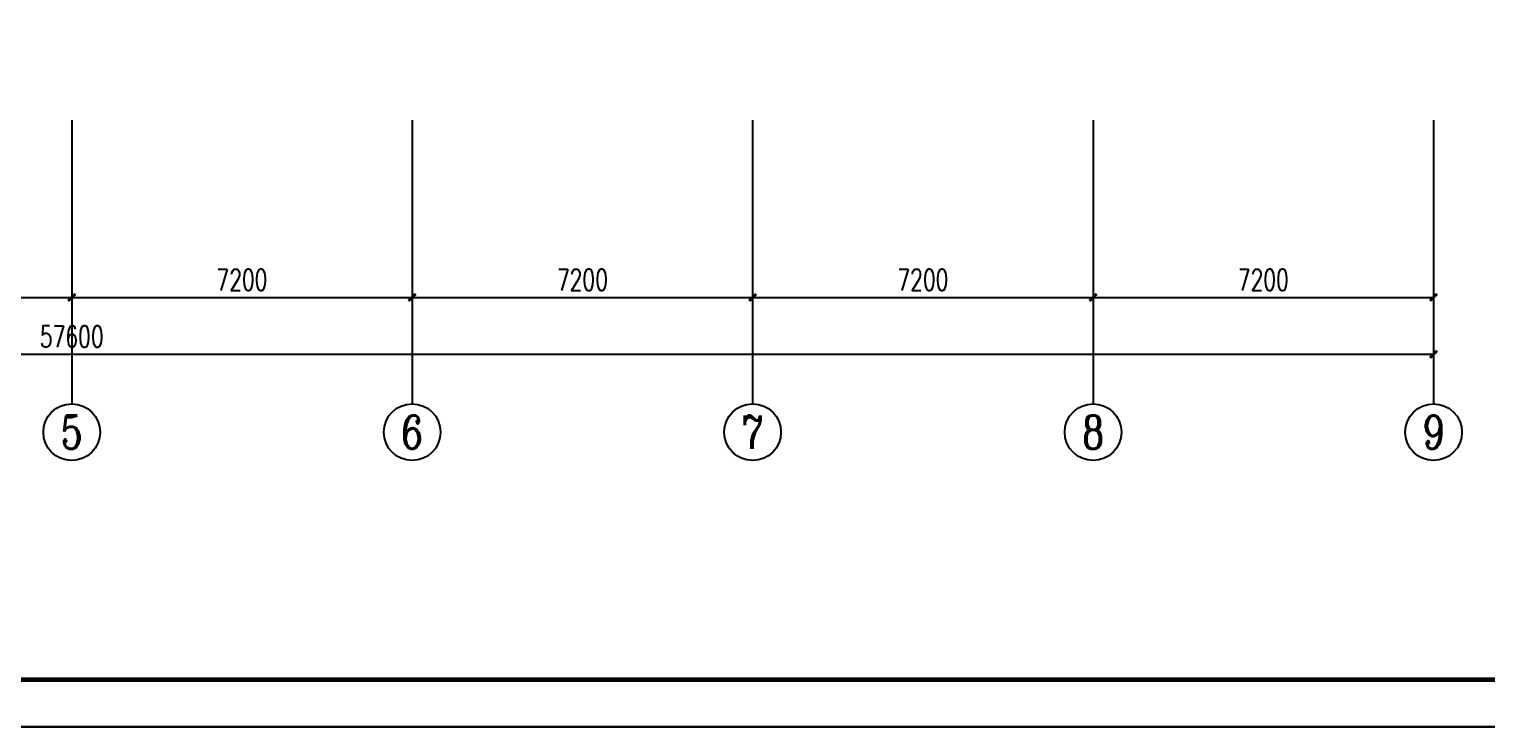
# Model space of a CAD drawing. Extents: x 12152 to 491505, y 111028 to 412681.
# Drawn here: x 65920 to 96747, y 171762 to 186518 of the extents above; entities that cross this region are included whole.
import ezdxf
from ezdxf.enums import TextEntityAlignment as Align

# ---------------------------------------------------------------- set-up
doc = ezdxf.new("R2010")
doc.units = 0
doc.header["$LTSCALE"] = 1000
doc.header["$MEASUREMENT"] = 0
for name, color, linetype in [('AXIS', 3, 'Continuous'), ('AXIS_TEXT', 7, 'Continuous'), ('PUB_TITLE', 4, 'Continuous')]:
    doc.layers.add(name, color=color, linetype=linetype)
doc.layers.add('yichutu', color=7, linetype='Continuous', true_color=0xffffff, plot=False)
doc.styles.add('_TCH_AXIS', font='COMPLEX', dxfattribs={"bigfont": 'GBCBIG'})
doc.styles.add('_TCH_DIM_T3', font='SIMPLEX', dxfattribs={"width": 0.705882, "bigfont": 'GBCBIG'})
doc.styles.add('COMPLEX', font='COMPLEX')
doc.dimstyles.new('_TCH_ARCH&&150', dxfattribs={"dimtxt": 446.25, "dimasz": 150, "dimexe": 375, "dimexo": 450, "dimgap": 150, "dimtad": 1, "dimdec": 0, "dimzin": 0, "dimdsep": 46, "dimtxsty": '_TCH_DIM_T3', "dimblk": 'ARCHTICK', "dimcen": 0.09, "dimclrt": 7, "dimazin": 2, "dimtfac": 1, "dimtdec": 0, "dimtix": 1, "dimtmove": 2, "dimatfit": 3, "dimfxl": 1, "dimtolj": 1, "dimtzin": 0, "dimarcsym": 0})

# ---------------------------------------------------------------- blocks, each defined once
blk = doc.blocks.new('_ArchTick')
at = {"color": 0, "linetype": 'ByBlock', "const_width": 0.4}
blk.add_lwpolyline([(-0.5, -0.5), (0.5, 0.5)], dxfattribs=at)
blk = doc.blocks.new('*D30')
at = {"layer": 'AXIS', "color": 0, "lineweight": -2, "transparency": 16777216}
for p, q in [((59620, 184144), (59620, 180469)), ((66820, 184144), (66820, 180469)), ((59620, 180844), (66820, 180844))]:
    blk.add_line(p, q, dxfattribs=at)
at = {"layer": 'Defpoints', "color": 0, "transparency": 16777216}
for p in [(59620, 184594), (66820, 184594), (66820, 180844)]:
    blk.add_point(p, dxfattribs=at)
at = {"layer": 'AXIS', "color": 0, "lineweight": -2, "transparency": 16777216, "xscale": 150, "yscale": 150, "zscale": 150, "rotation": 180}
blk.add_blockref('_ArchTick', (59620, 180844), dxfattribs=at)
at = {"layer": 'AXIS', "color": 0, "lineweight": -2, "transparency": 16777216, "xscale": 150, "yscale": 150, "zscale": 150}
blk.add_blockref('_ArchTick', (66820, 180844), dxfattribs=at)
at = {"layer": 'AXIS', "color": 7, "transparency": 16777216, "insert": (63220, 181217), "char_height": 446.2, "attachment_point": 5, "style": '_TCH_DIM_T3'}
blk.add_mtext('\\A1;7200', dxfattribs=at)
blk = doc.blocks.new('*D31')
at = {"layer": 'AXIS', "color": 0, "lineweight": -2, "transparency": 16777216}
for p, q in [((66820, 184144), (66820, 180469)), ((74020, 184144), (74020, 180469)), ((66820, 180844), (74020, 180844))]:
    blk.add_line(p, q, dxfattribs=at)
at = {"layer": 'Defpoints', "color": 0, "transparency": 16777216}
for p in [(66820, 184594), (74020, 184594), (74020, 180844)]:
    blk.add_point(p, dxfattribs=at)
at = {"layer": 'AXIS', "color": 0, "lineweight": -2, "transparency": 16777216, "xscale": 150, "yscale": 150, "zscale": 150, "rotation": 180}
blk.add_blockref('_ArchTick', (66820, 180844), dxfattribs=at)
at = {"layer": 'AXIS', "color": 0, "lineweight": -2, "transparency": 16777216, "xscale": 150, "yscale": 150, "zscale": 150}
blk.add_blockref('_ArchTick', (74020, 180844), dxfattribs=at)
at = {"layer": 'AXIS', "color": 7, "transparency": 16777216, "insert": (70420, 181217), "char_height": 446.2, "attachment_point": 5, "style": '_TCH_DIM_T3'}
blk.add_mtext('\\A1;7200', dxfattribs=at)
blk = doc.blocks.new('*D32')
at = {"layer": 'AXIS', "color": 0, "lineweight": -2, "transparency": 16777216}
for p, q in [((74020, 184144), (74020, 180469)), ((81220, 184144), (81220, 180469)), ((74020, 180844), (81220, 180844))]:
    blk.add_line(p, q, dxfattribs=at)
at = {"layer": 'Defpoints', "color": 0, "transparency": 16777216}
for p in [(74020, 184594), (81220, 184594), (81220, 180844)]:
    blk.add_point(p, dxfattribs=at)
at = {"layer": 'AXIS', "color": 0, "lineweight": -2, "transparency": 16777216, "xscale": 150, "yscale": 150, "zscale": 150, "rotation": 180}
blk.add_blockref('_ArchTick', (74020, 180844), dxfattribs=at)
at = {"layer": 'AXIS', "color": 0, "lineweight": -2, "transparency": 16777216, "xscale": 150, "yscale": 150, "zscale": 150}
blk.add_blockref('_ArchTick', (81220, 180844), dxfattribs=at)
at = {"layer": 'AXIS', "color": 7, "transparency": 16777216, "insert": (77620, 181217), "char_height": 446.2, "attachment_point": 5, "style": '_TCH_DIM_T3'}
blk.add_mtext('\\A1;7200', dxfattribs=at)
blk = doc.blocks.new('*D33')
at = {"layer": 'AXIS', "color": 0, "lineweight": -2, "transparency": 16777216}
for p, q in [((81220, 184144), (81220, 180469)), ((88420, 184144), (88420, 180469)), ((81220, 180844), (88420, 180844))]:
    blk.add_line(p, q, dxfattribs=at)
at = {"layer": 'Defpoints', "color": 0, "transparency": 16777216}
for p in [(81220, 184594), (88420, 184594), (88420, 180844)]:
    blk.add_point(p, dxfattribs=at)
at = {"layer": 'AXIS', "color": 0, "lineweight": -2, "transparency": 16777216, "xscale": 150, "yscale": 150, "zscale": 150, "rotation": 180}
blk.add_blockref('_ArchTick', (81220, 180844), dxfattribs=at)
at = {"layer": 'AXIS', "color": 0, "lineweight": -2, "transparency": 16777216, "xscale": 150, "yscale": 150, "zscale": 150}
blk.add_blockref('_ArchTick', (88420, 180844), dxfattribs=at)
at = {"layer": 'AXIS', "color": 7, "transparency": 16777216, "insert": (84820, 181217), "char_height": 446.2, "attachment_point": 5, "style": '_TCH_DIM_T3'}
blk.add_mtext('\\A1;7200', dxfattribs=at)
blk = doc.blocks.new('*D34')
at = {"layer": 'AXIS', "color": 0, "lineweight": -2, "transparency": 16777216}
for p, q in [((88420, 184144), (88420, 180469)), ((95620, 184144), (95620, 180469)), ((88420, 180844), (95620, 180844))]:
    blk.add_line(p, q, dxfattribs=at)
at = {"layer": 'Defpoints', "color": 0, "transparency": 16777216}
for p in [(88420, 184594), (95620, 184594), (95620, 180844)]:
    blk.add_point(p, dxfattribs=at)
at = {"layer": 'AXIS', "color": 0, "lineweight": -2, "transparency": 16777216, "xscale": 150, "yscale": 150, "zscale": 150, "rotation": 180}
blk.add_blockref('_ArchTick', (88420, 180844), dxfattribs=at)
at = {"layer": 'AXIS', "color": 0, "lineweight": -2, "transparency": 16777216, "xscale": 150, "yscale": 150, "zscale": 150}
blk.add_blockref('_ArchTick', (95620, 180844), dxfattribs=at)
at = {"layer": 'AXIS', "color": 7, "transparency": 16777216, "insert": (92020, 181217), "char_height": 446.2, "attachment_point": 5, "style": '_TCH_DIM_T3'}
blk.add_mtext('\\A1;7200', dxfattribs=at)
blk = doc.blocks.new('*D35')
at = {"layer": 'AXIS', "color": 0, "lineweight": -2, "transparency": 16777216}
for p, q in [((38020, 184144), (38020, 179269)), ((95620, 184144), (95620, 179269)), ((38020, 179644), (95620, 179644))]:
    blk.add_line(p, q, dxfattribs=at)
at = {"layer": 'Defpoints', "color": 0, "transparency": 16777216}
for p in [(38020, 184594), (95620, 184594), (95620, 179644)]:
    blk.add_point(p, dxfattribs=at)
at = {"layer": 'AXIS', "color": 0, "lineweight": -2, "transparency": 16777216, "xscale": 150, "yscale": 150, "zscale": 150, "rotation": 180}
blk.add_blockref('_ArchTick', (38020, 179644), dxfattribs=at)
at = {"layer": 'AXIS', "color": 0, "lineweight": -2, "transparency": 16777216, "xscale": 150, "yscale": 150, "zscale": 150}
blk.add_blockref('_ArchTick', (95620, 179644), dxfattribs=at)
at = {"layer": 'AXIS', "color": 7, "transparency": 16777216, "insert": (66820, 180017), "char_height": 446.2, "attachment_point": 5, "style": '_TCH_DIM_T3'}
blk.add_mtext('\\A1;57600', dxfattribs=at)
blk = doc.blocks.new('_AXISO')
blk.add_circle((0, 0), 0.5)
at = {"layer": 'AXIS_TEXT', "style": 'COMPLEX', "width": 1.041667}
blk.add_attdef('A', text='', height=0.56, dxfattribs=at).set_placement((-0.25, -0.28), (0.25, -0.28), align=Align.FIT)
blk = doc.blocks.new('yct-1051-594-105100-59400-100-1002.0')
at = {"layer": 'yichutu', "color": 7, "true_color": 0xffffff}
blk.add_lwpolyline([(0, 0), (0, 59400), (105100, 59400), (105100, 0)], close=True, dxfattribs=at)

msp = doc.modelspace()

# ---------------------------------------------------------------- linework, layer by layer
at = {"layer": 'AXIS', "color": 0}
for p, q in [((66819.8, 184594.2), (66819.8, 178594.2)), ((74019.8, 184594.2), (74019.8, 178594.2)), ((81219.8, 184594.2), (81219.8, 178594.2)), ((88419.8, 184594.2), (88419.8, 178594.2)), ((95619.8, 184594.2), (95619.8, 178594.2))]:
    msp.add_line(p, q, dxfattribs=at)
at = {"layer": 'PUB_TITLE', "color": 0}
msp.add_lwpolyline([(13548.8, 171762.5), (118648.8, 171762.5), (118648.8, 231162.5), (13548.8, 231162.5)], close=True, dxfattribs=at)
at = {"layer": 'PUB_TITLE', "color": 0, "const_width": 100}
msp.add_lwpolyline([(16048.8, 172762.5), (117648.8, 172762.5), (117648.8, 230162.5), (16048.8, 230162.5)], close=True, dxfattribs=at)

# ---------------------------------------------------------------- block references
at = {"layer": 'AXIS', "color": 0}
ref = msp.add_blockref('_AXISO', (66819.8, 177994.2), dxfattribs=dict(at, xscale=1200, yscale=1200, zscale=1200))
ref.add_attrib('A', '5', dxfattribs={"layer": 'AXIS_TEXT', "color": 0, "height": 698.9, "style": '_TCH_AXIS'}).set_placement((66586.9, 177644.7), (67052.8, 177644.7), align=Align.FIT)
ref = msp.add_blockref('_AXISO', (74019.8, 177994.2), dxfattribs=dict(at, xscale=1200, yscale=1200, zscale=1200))
ref.add_attrib('A', '6', dxfattribs={"layer": 'AXIS_TEXT', "color": 0, "height": 698.9, "style": '_TCH_AXIS'}).set_placement((73786.9, 177644.7), (74252.8, 177644.7), align=Align.FIT)
ref = msp.add_blockref('_AXISO', (81219.8, 177994.2), dxfattribs=dict(at, xscale=1200, yscale=1200, zscale=1200))
ref.add_attrib('A', '7', dxfattribs={"layer": 'AXIS_TEXT', "color": 0, "height": 698.9, "style": '_TCH_AXIS'}).set_placement((80986.9, 177644.7), (81452.8, 177644.7), align=Align.FIT)
ref = msp.add_blockref('_AXISO', (88419.8, 177994.2), dxfattribs=dict(at, xscale=1200, yscale=1200, zscale=1200))
ref.add_attrib('A', '8', dxfattribs={"layer": 'AXIS_TEXT', "color": 0, "height": 698.9, "style": '_TCH_AXIS'}).set_placement((88186.9, 177644.7), (88652.8, 177644.7), align=Align.FIT)
ref = msp.add_blockref('_AXISO', (95619.8, 177994.2), dxfattribs=dict(at, xscale=1200, yscale=1200, zscale=1200))
ref.add_attrib('A', '9', dxfattribs={"layer": 'AXIS_TEXT', "color": 0, "height": 698.9, "style": '_TCH_AXIS'}).set_placement((95386.9, 177644.7), (95852.8, 177644.7), align=Align.FIT)
at = {"layer": 'yichutu'}
msp.add_blockref('yct-1051-594-105100-59400-100-1002.0', (13548.8, 171762.5), dxfattribs=at)

# ---------------------------------------------------------------- dimensions: what is measured, and where the dimension line sits
at = {"layer": 'AXIS', "color": 0}
for p1, p2, distance, picture, middle in [((38019.8, 184594.2), (95619.8, 184594.2), -4950, '*D35', (66819.8, 180017.3)), ((59619.8, 184594.2), (66819.8, 184594.2), -3750, '*D30', (63219.8, 181217.3)), ((66819.8, 184594.2), (74019.8, 184594.2), -3750, '*D31', (70419.8, 181217.3)), ((74019.8, 184594.2), (81219.8, 184594.2), -3750, '*D32', (77619.8, 181217.3)), ((81219.8, 184594.2), (88419.8, 184594.2), -3750, '*D33', (84819.8, 181217.3)), ((88419.8, 184594.2), (95619.8, 184594.2), -3750, '*D34', (92019.8, 181217.3))]:
    dim = msp.add_aligned_dim(p1=p1, p2=p2, distance=distance, dimstyle='_TCH_ARCH&&150', dxfattribs=at)
    dim.commit()
    dim.dimension.update_dxf_attribs({"geometry": picture, "text_midpoint": middle})

doc.saveas('drawing.dxf')
